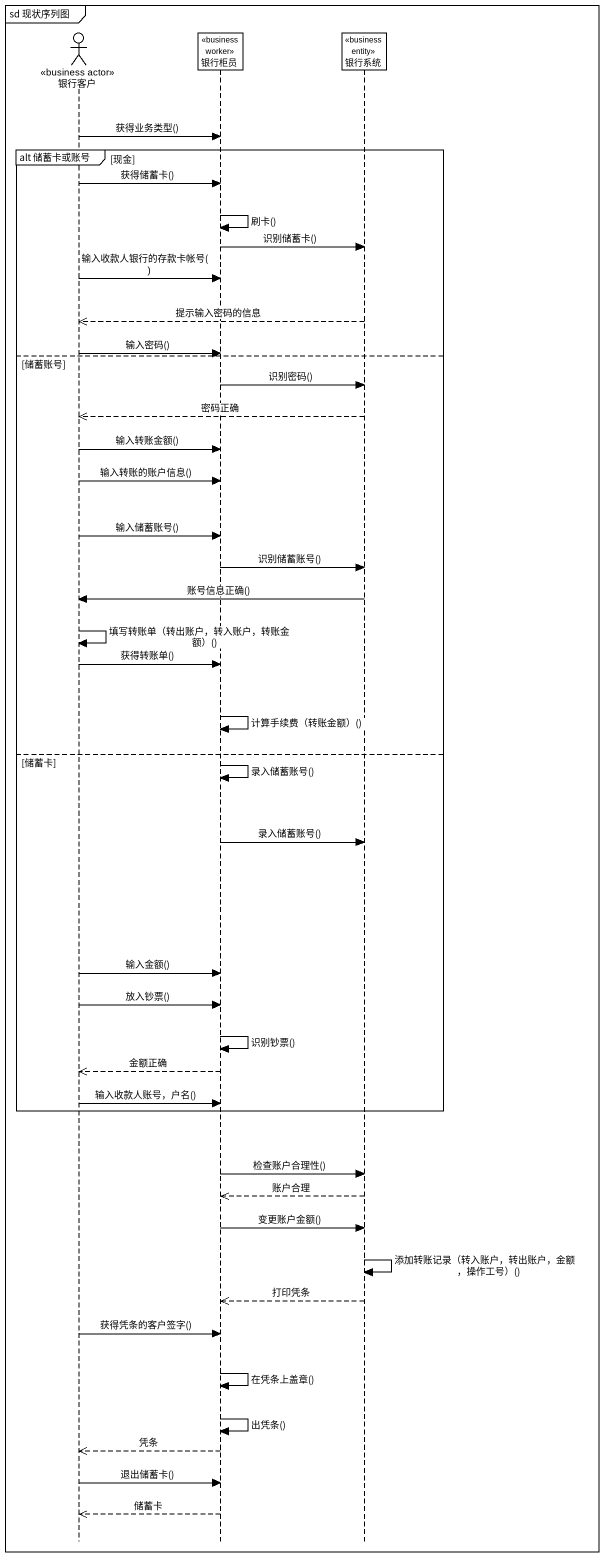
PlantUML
@startuml
mainframe sd 现状序列图
hide footbox
actor 银行客户 <<business actor>>
participant 银行柜员 <<business worker>>
participant 银行系统 <<business entity>>

银行客户 -> 银行柜员 : 获得业务类型()
group alt 储蓄卡或账号 [现金]
  银行客户 -> 银行柜员 : 获得储蓄卡()
  银行柜员 -> 银行柜员 : 刷卡()
  银行柜员 -> 银行系统 : 识别储蓄卡()
  银行客户 -> 银行柜员 : 输入收款人银行的存款卡帐号()
  银行系统 -->> 银行客户 : 提示输入密码的信息
  银行客户 -> 银行柜员 : 输入密码()
else 储蓄账号
  银行柜员 -> 银行系统 : 识别密码()
  银行系统 -->> 银行客户 : 密码正确
  银行客户 -> 银行柜员 : 输入转账金额()
  银行客户 -> 银行柜员 : 输入转账的账户信息()
  银行客户 -> 银行柜员 : 输入储蓄账号()
  银行柜员 -> 银行系统 : 识别储蓄账号()
  银行系统 -> 银行客户 : 账号信息正确()
  银行客户 -> 银行客户 : 填写转账单（转出账户，转入账户，转账金额）()
  银行客户 -> 银行柜员 : 获得转账单()
  银行柜员 -> 银行柜员 : 计算手续费（转账金额）()
else 储蓄卡
  银行柜员 -> 银行柜员 : 录入储蓄账号()
  银行柜员 -> 银行系统 : 录入储蓄账号()
  银行客户 -> 银行柜员 : 输入金额()
  银行客户 -> 银行柜员 : 放入钞票()
  银行柜员 -> 银行柜员 : 识别钞票()
  银行柜员 -->> 银行客户 : 金额正确
  银行客户 -> 银行柜员 : 输入收款人账号，户名()
end
银行柜员 -> 银行系统 : 检查账户合理性()
银行系统 -->> 银行柜员 : 账户合理
银行柜员 -> 银行系统 : 变更账户金额()
银行系统 -> 银行系统 : 添加转账记录（转入账户，转出账户，金额，操作工号）()
银行系统 -->> 银行柜员 : 打印凭条
银行客户 -> 银行柜员 : 获得凭条的客户签字()
银行柜员 -> 银行柜员 : 在凭条上盖章()
银行柜员 -> 银行柜员 : 出凭条()
银行柜员 -->> 银行客户 : 凭条
银行客户 -> 银行柜员 : 退出储蓄卡()
银行柜员 -->> 银行客户 : 储蓄卡
@enduml
